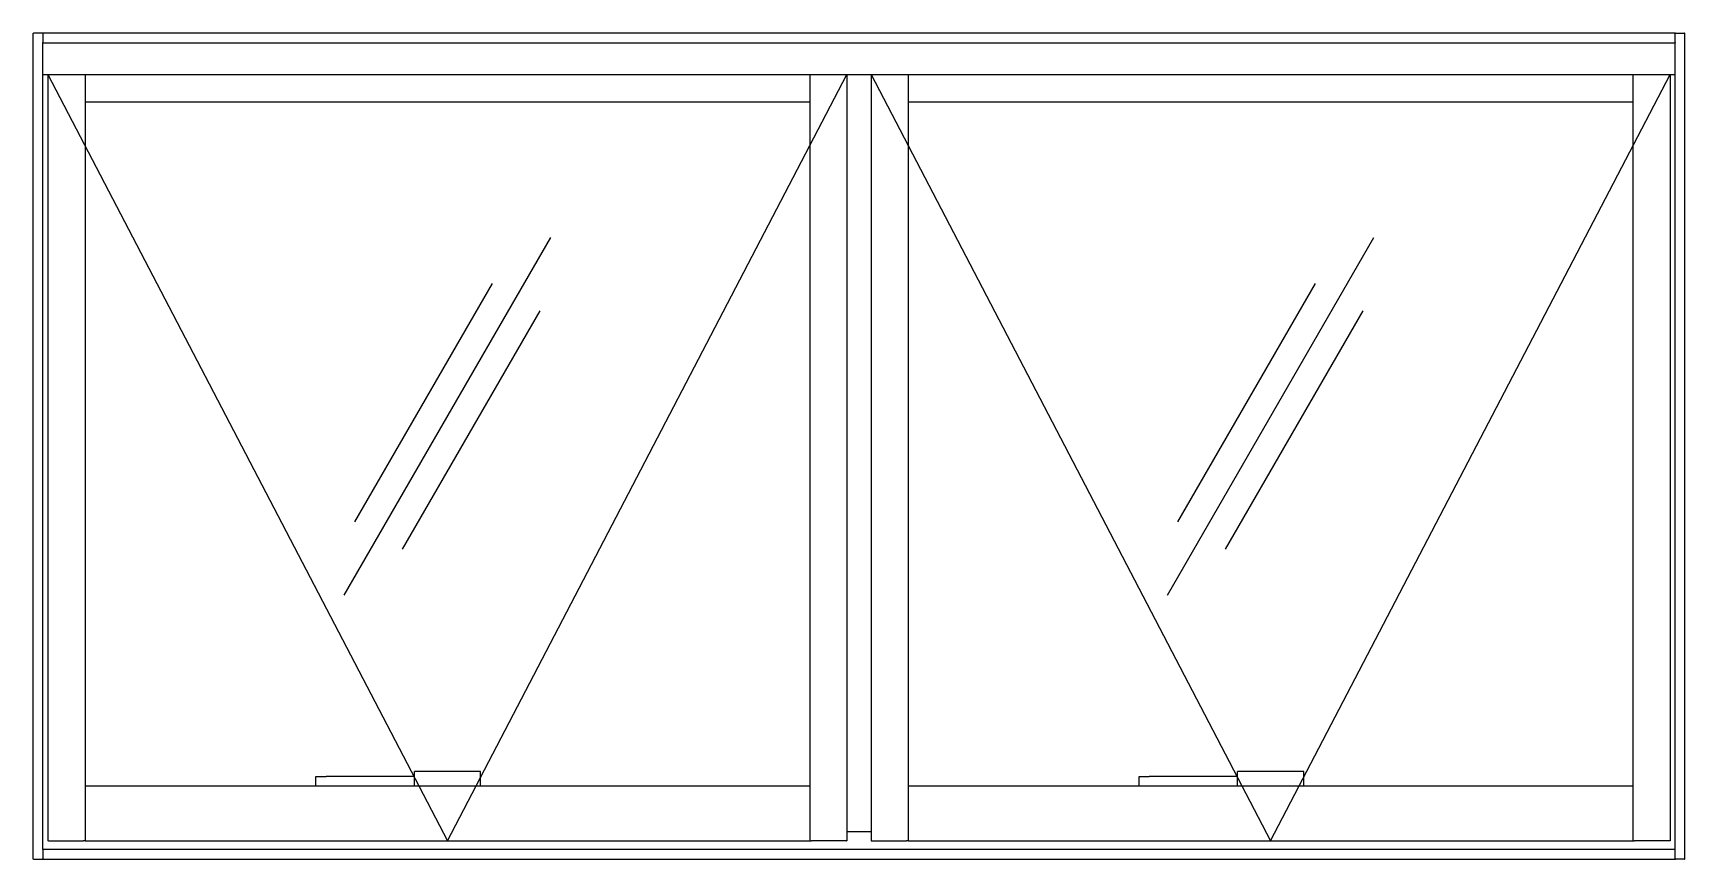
# Model space of a CAD drawing. Header units: millimetres. Extents: x 778.34 to 779.54, y 1138.8 to 1139.4.
import ezdxf

# ---------------------------------------------------------------- set-up
doc = ezdxf.new("R2010")
doc.units = ezdxf.units.MM
doc.header["$LTSCALE"] = 0.5
doc.layers.add('Gravia_Janelas', color=1, linetype='Continuous')

msp = doc.modelspace()

# ---------------------------------------------------------------- linework, layer by layer
at = {"layer": 'Gravia_Janelas'}
for p, q in [((778.3437, 1139.4045), (778.3441, 1139.4045)), ((778.3437, 1138.8045), (778.3437, 1139.4045)), ((778.3505, 1139.4045), (778.3441, 1139.4045)), ((778.3505, 1139.4045), (778.3509, 1139.4045)), ((778.3509, 1139.4041), (778.3509, 1139.4045)), ((779.5365, 1139.4045), (778.3509, 1139.4045)), ((778.3509, 1139.4041), (778.3509, 1139.3977)), ((779.5365, 1139.4045), (779.5365, 1139.4041)), ((779.5369, 1139.4045), (779.5365, 1139.4045)), ((779.5365, 1139.3977), (779.5365, 1139.4041)), ((779.5369, 1139.4045), (779.5433, 1139.4045)), ((779.5437, 1139.4045), (779.5433, 1139.4045)), ((779.5437, 1138.8045), (779.5437, 1139.4045)), ((778.3509, 1139.3973), (778.3509, 1139.3977)), ((778.3509, 1139.3973), (779.5365, 1139.3973)), ((778.3509, 1138.8117), (778.3509, 1139.3973)), ((779.5365, 1139.3977), (779.5365, 1139.3973)), ((779.5365, 1138.8117), (779.5365, 1139.3973)), ((778.3509, 1139.3745), (779.5365, 1139.3745)), ((778.3545, 1139.3745), (778.3545, 1138.8176)), ((778.3815, 1139.3745), (778.3815, 1139.3546)), ((778.9079, 1139.3745), (778.9079, 1139.3546)), ((778.9349, 1139.3745), (778.9349, 1138.8176)), ((778.9525, 1139.3745), (778.9525, 1138.8176)), ((778.9795, 1139.3745), (778.9795, 1139.3546)), ((779.5059, 1139.3745), (779.5059, 1139.3546)), ((779.5329, 1139.3745), (779.5329, 1138.8176)), ((778.3815, 1139.3546), (778.9079, 1139.3546)), ((778.3815, 1139.3546), (778.3815, 1138.8576)), ((778.9079, 1139.3546), (778.9079, 1138.8576)), ((778.9795, 1139.3546), (779.5059, 1139.3546)), ((778.9795, 1139.3546), (778.9795, 1138.8576)), ((779.5059, 1139.3546), (779.5059, 1138.8576)), ((778.5697, 1138.9962), (778.7197, 1139.256)), ((779.1677, 1138.9962), (779.3177, 1139.256)), ((778.5774, 1139.0495), (778.6774, 1139.2227)), ((779.1754, 1139.0495), (779.2754, 1139.2227)), ((778.612, 1139.0295), (778.712, 1139.2027)), ((779.21, 1139.0295), (779.31, 1139.2027)), ((778.5492, 1138.8645), (778.5504, 1138.8645)), ((778.5492, 1138.8576), (778.5492, 1138.8645)), ((778.5504, 1138.8645), (778.5565, 1138.8645)), ((778.5504, 1138.8645), (778.5504, 1138.8645)), ((778.5585, 1138.8645), (778.5565, 1138.8645)), ((778.5665, 1138.8645), (778.5585, 1138.8645)), ((778.6207, 1138.8645), (778.5665, 1138.8645)), ((778.6687, 1138.868), (778.6207, 1138.868)), ((778.6207, 1138.8655), (778.6207, 1138.868)), ((778.6207, 1138.8576), (778.6207, 1138.8655)), ((778.6687, 1138.8655), (778.6687, 1138.868)), ((778.6687, 1138.8576), (778.6687, 1138.8655)), ((779.1472, 1138.8645), (779.1484, 1138.8645)), ((779.1472, 1138.8576), (779.1472, 1138.8645)), ((779.1484, 1138.8645), (779.1545, 1138.8645)), ((779.1484, 1138.8645), (779.1484, 1138.8645)), ((779.1565, 1138.8645), (779.1545, 1138.8645)), ((779.1645, 1138.8645), (779.1565, 1138.8645)), ((779.2187, 1138.8645), (779.1645, 1138.8645)), ((779.2667, 1138.868), (779.2187, 1138.868)), ((779.2187, 1138.8655), (779.2187, 1138.868)), ((779.2187, 1138.8576), (779.2187, 1138.8655)), ((779.2667, 1138.8655), (779.2667, 1138.868)), ((779.2667, 1138.8576), (779.2667, 1138.8655)), ((778.3815, 1138.8576), (778.9079, 1138.8576)), ((778.3815, 1138.8576), (778.3815, 1138.8176)), ((778.9079, 1138.8576), (778.9079, 1138.8176)), ((778.9795, 1138.8576), (779.5059, 1138.8576)), ((778.9795, 1138.8576), (778.9795, 1138.8176)), ((779.5059, 1138.8576), (779.5059, 1138.8176)), ((778.9525, 1138.8243), (778.9349, 1138.8243)), ((778.3549, 1138.8176), (778.3545, 1138.8176)), ((778.3549, 1138.8176), (778.3803, 1138.8176)), ((778.3815, 1138.8176), (778.3803, 1138.8176)), ((778.3815, 1138.8176), (778.9079, 1138.8176)), ((778.9079, 1138.8176), (778.9091, 1138.8176)), ((778.9345, 1138.8176), (778.9091, 1138.8176)), ((778.9345, 1138.8176), (778.9349, 1138.8176)), ((778.9525, 1138.8176), (778.9783, 1138.8176)), ((778.9795, 1138.8176), (778.9783, 1138.8176)), ((778.9795, 1138.8176), (779.5059, 1138.8176)), ((779.5059, 1138.8176), (779.5071, 1138.8176)), ((779.5329, 1138.8176), (779.5071, 1138.8176)), ((778.3441, 1138.8045), (778.3437, 1138.8045)), ((778.3441, 1138.8045), (778.3505, 1138.8045)), ((778.3509, 1138.8045), (778.3505, 1138.8045)), ((778.3509, 1138.8113), (778.3509, 1138.8117)), ((778.3509, 1138.8117), (779.5365, 1138.8117)), ((778.3509, 1138.8113), (778.3509, 1138.8049)), ((778.3509, 1138.8045), (778.3509, 1138.8049)), ((778.3509, 1138.8045), (779.5365, 1138.8045)), ((779.5365, 1138.8049), (779.5365, 1138.8117)), ((779.5365, 1138.8049), (779.5365, 1138.8045)), ((779.5365, 1138.8045), (779.5369, 1138.8045)), ((779.5433, 1138.8045), (779.5369, 1138.8045)), ((779.5433, 1138.8045), (779.5437, 1138.8045))]:
    msp.add_line(p, q, dxfattribs=at)
at = {"layer": 'Gravia_Janelas', "ltscale": 10}
for points in [[(778.3545, 1139.3745), (778.6447, 1138.8176), (778.9349, 1139.3745)], [(778.9525, 1139.3745), (779.2427, 1138.8176), (779.5329, 1139.3745)]]:
    msp.add_lwpolyline(points, dxfattribs=at)

doc.saveas('drawing.dxf')
